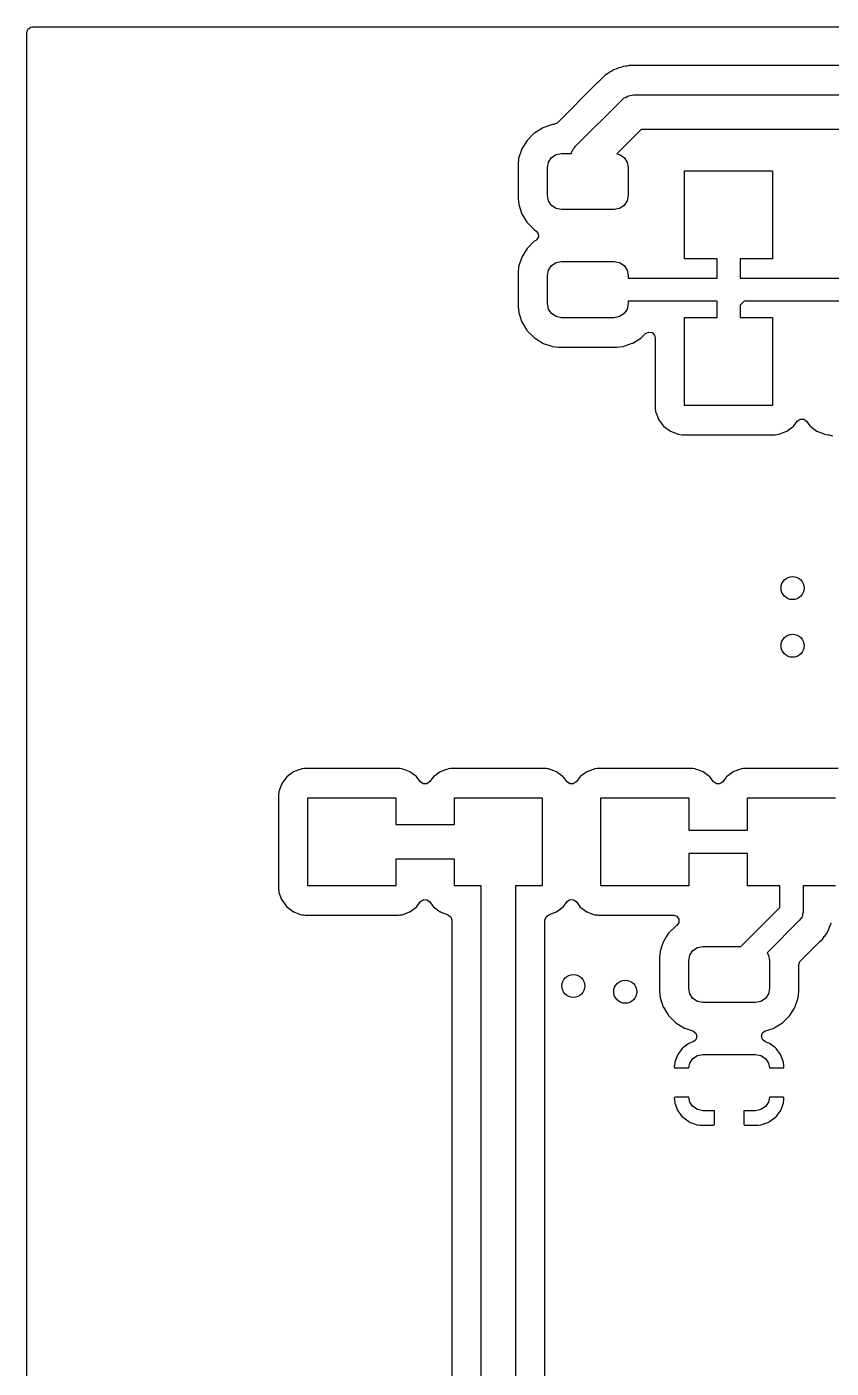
# Model space of a CAD drawing. Extents: x -0.18 to 2.18, y -0.18 to 2.58.
# Drawn here: x -0.176 to 0.373, y 1.66 to 2.576 of the extents above; entities that cross this region are included whole.
import ezdxf

# ---------------------------------------------------------------- set-up
doc = ezdxf.new("R2010")
doc.units = 0
doc.header["$MEASUREMENT"] = 0
doc.layers.add('BLACK', color=7, linetype='CONTINUOUS')

msp = doc.modelspace()

# ---------------------------------------------------------------- linework, layer by layer
at = {"layer": 'BLACK', "linetype": 'CONTINUOUS'}
for p, q in [((-0.176043, 2.57215), (-0.175299, 2.57444)), ((-0.175299, 2.57444), (-0.17335, 2.57585)), ((-0.17335, 2.57585), (-0.172146, 2.57604)), ((-0.172146, 2.57604), (2.17215, 2.57604)), ((-0.176043, -0.172146), (-0.176043, 2.57215)), ((0.222756, 2.54564), (0.2215, 2.54506)), ((0.223173, 2.54587), (0.222756, 2.54564)), ((0.224348, 2.5466), (0.223173, 2.54587)), ((0.226011, 2.54718), (0.224348, 2.5466)), ((0.226376, 2.54733), (0.226011, 2.54718)), ((0.227774, 2.54798), (0.226376, 2.54733)), ((0.227775, 2.54798), (0.227774, 2.54798)), ((0.227972, 2.54808), (0.227775, 2.54798)), ((0.228185, 2.54812), (0.227972, 2.54808)), ((0.229326, 2.54837), (0.228185, 2.54812)), ((0.228185, 2.54812), (0.228185, 2.54812)), ((0.229784, 2.5485), (0.229326, 2.54837)), ((0.230886, 2.54888), (0.229784, 2.5485)), ((0.230887, 2.54888), (0.230886, 2.54888)), ((0.231092, 2.54895), (0.230887, 2.54888)), ((0.231309, 2.54898), (0.231092, 2.54895)), ((0.23237, 2.5491), (0.231309, 2.54898)), ((0.231309, 2.54898), (0.231309, 2.54898)), ((0.232842, 2.54915), (0.23237, 2.5491)), ((0.233231, 2.54921), (0.232842, 2.54915)), ((0.234952, 2.54958), (0.233231, 2.54921)), ((0.238256, 2.54955), (0.234952, 2.54958)), ((0.238507, 2.54955), (0.238256, 2.54955)), ((0.238548, 2.54955), (0.238507, 2.54955)), ((0.873394, 2.54955), (0.238548, 2.54955)), ((0.213154, 2.5377), (0.185932, 2.51048)), ((0.2132, 2.53775), (0.213154, 2.5377)), ((0.213225, 2.53779), (0.2132, 2.53775)), ((0.213788, 2.53835), (0.213225, 2.53779)), ((0.216075, 2.54062), (0.213788, 2.53835)), ((0.216084, 2.54063), (0.216075, 2.54062)), ((0.217107, 2.54165), (0.216084, 2.54063)), ((0.217132, 2.54167), (0.217107, 2.54165)), ((0.217162, 2.5417), (0.217132, 2.54167)), ((0.218138, 2.54267), (0.217162, 2.5417)), ((0.218292, 2.54282), (0.218138, 2.54267)), ((0.218477, 2.54294), (0.218292, 2.54282)), ((0.219786, 2.54375), (0.218477, 2.54294)), ((0.218477, 2.54294), (0.218477, 2.54294)), ((0.220109, 2.54398), (0.219786, 2.54375)), ((0.221318, 2.54492), (0.220109, 2.54398)), ((0.221328, 2.54492), (0.221318, 2.54492)), ((0.2215, 2.54506), (0.221328, 2.54492)), ((0.221328, 2.54492), (0.221328, 2.54492)), ((0.230522, 2.52663), (0.231619, 2.52753)), ((0.231619, 2.52753), (0.232822, 2.52805)), ((0.232822, 2.52805), (0.233937, 2.52874)), ((0.233937, 2.52874), (0.234793, 2.52889)), ((0.234793, 2.52889), (0.235592, 2.52924)), ((0.235592, 2.52924), (0.236901, 2.52929)), ((0.236901, 2.52929), (0.238189, 2.52953)), ((0.238189, 2.52953), (0.876969, 2.52953)), ((0.198341, 2.49457), (0.229837, 2.52607)), ((0.229837, 2.52607), (0.230145, 2.52632)), ((0.230145, 2.52632), (0.230255, 2.52647)), ((0.230255, 2.52647), (0.230522, 2.52663)), ((0.182633, 2.50926), (0.176082, 2.50707)), ((0.183579, 2.50935), (0.182633, 2.50926)), ((0.185932, 2.51048), (0.183579, 2.50935)), ((0.170209, 2.50344), (0.16533, 2.49855)), ((0.170631, 2.5037), (0.170209, 2.50344)), ((0.175889, 2.50695), (0.170631, 2.5037)), ((0.176082, 2.50707), (0.175889, 2.50695)), ((0.175889, 2.50695), (0.175889, 2.50695)), ((0.243081, 2.50591), (0.226479, 2.4893)), ((0.872076, 2.50591), (0.243081, 2.50591)), ((0.161706, 2.49267), (0.159532, 2.48612)), ((0.16533, 2.49855), (0.161706, 2.49267)), ((0.195592, 2.48973), (0.195895, 2.49101)), ((0.195895, 2.49101), (0.196387, 2.49172)), ((0.196387, 2.49172), (0.196709, 2.49253)), ((0.196709, 2.49253), (0.1976, 2.49349)), ((0.1976, 2.49349), (0.198341, 2.49457)), ((0.159532, 2.48612), (0.159114, 2.48204)), ((0.159114, 2.48204), (0.159114, 2.45891)), ((0.179134, 2.48007), (0.179864, 2.48374)), ((0.179864, 2.48374), (0.181945, 2.48685)), ((0.181945, 2.48685), (0.185058, 2.48893)), ((0.185058, 2.48893), (0.18873, 2.48967)), ((0.18873, 2.48967), (0.195566, 2.48967)), ((0.195566, 2.48967), (0.195592, 2.48973)), ((0.226479, 2.4893), (0.228328, 2.48893)), ((0.228328, 2.48893), (0.231441, 2.48685)), ((0.231441, 2.48685), (0.233521, 2.48374)), ((0.233521, 2.48374), (0.234252, 2.48007)), ((0.179134, 2.46088), (0.179134, 2.48007)), ((0.234252, 2.48007), (0.234252, 2.46088)), ((0.272756, 2.41764), (0.272756, 2.47764)), ((0.272756, 2.47764), (0.332756, 2.47764)), ((0.332756, 2.47764), (0.332756, 2.41764)), ((0.159114, 2.45891), (0.159543, 2.45478)), ((0.159543, 2.45478), (0.161728, 2.44823)), ((0.179864, 2.4572), (0.179134, 2.46088)), ((0.181945, 2.45409), (0.179864, 2.4572)), ((0.185058, 2.45201), (0.181945, 2.45409)), ((0.231441, 2.45409), (0.228328, 2.45201)), ((0.233521, 2.4572), (0.231441, 2.45409)), ((0.234252, 2.46088), (0.233521, 2.4572)), ((0.161728, 2.44823), (0.161847, 2.44803)), ((0.161847, 2.44803), (0.161847, 2.44803)), ((0.161847, 2.44803), (0.165101, 2.44278)), ((0.18873, 2.45128), (0.185058, 2.45201)), ((0.224656, 2.45128), (0.18873, 2.45128)), ((0.228328, 2.45201), (0.224656, 2.45128)), ((0.165101, 2.44278), (0.165362, 2.44235)), ((0.165362, 2.44235), (0.17025, 2.43748)), ((0.17025, 2.43748), (0.170443, 2.43736)), ((0.170443, 2.43736), (0.170443, 2.43736)), ((0.170443, 2.43736), (0.171219, 2.43688)), ((0.171219, 2.43688), (0.172778, 2.43504)), ((0.170209, 2.42962), (0.16533, 2.42473)), ((0.171224, 2.43025), (0.170209, 2.42962)), ((0.171697, 2.43059), (0.171224, 2.43025)), ((0.172961, 2.43264), (0.171697, 2.43059)), ((0.172778, 2.43504), (0.172961, 2.43264)), ((0.161706, 2.41885), (0.159532, 2.4123)), ((0.16533, 2.42473), (0.161706, 2.41885)), ((0.294882, 2.41764), (0.272756, 2.41764)), ((0.294882, 2.40453), (0.294882, 2.41764)), ((0.332756, 2.41764), (0.31063, 2.41764)), ((0.31063, 2.41764), (0.31063, 2.40453)), ((0.159532, 2.4123), (0.159114, 2.40822)), ((0.179134, 2.40625), (0.179864, 2.40992)), ((0.179864, 2.40992), (0.181945, 2.41304)), ((0.181945, 2.41304), (0.185058, 2.41512)), ((0.185058, 2.41512), (0.18873, 2.41585)), ((0.18873, 2.41585), (0.224656, 2.41585)), ((0.224656, 2.41585), (0.228328, 2.41512)), ((0.228328, 2.41512), (0.231441, 2.41304)), ((0.231441, 2.41304), (0.233521, 2.40992)), ((0.233521, 2.40992), (0.234252, 2.40625)), ((0.159114, 2.40822), (0.159114, 2.38509)), ((0.179134, 2.38706), (0.179134, 2.40625)), ((0.234252, 2.40625), (0.234252, 2.40453)), ((0.234252, 2.40453), (0.294882, 2.40453)), ((0.31063, 2.40453), (0.438006, 2.40453)), ((0.159114, 2.38509), (0.159543, 2.38096)), ((0.159543, 2.38096), (0.15961, 2.38076)), ((0.179864, 2.38338), (0.179134, 2.38706)), ((0.181945, 2.38027), (0.179864, 2.38338)), ((0.233521, 2.38338), (0.231441, 2.38027)), ((0.234252, 2.38706), (0.233521, 2.38338)), ((0.294882, 2.38878), (0.234252, 2.38878)), ((0.234252, 2.38878), (0.234252, 2.38706)), ((0.294882, 2.37764), (0.294882, 2.38878)), ((0.313301, 2.38878), (0.31063, 2.38611)), ((0.31063, 2.38611), (0.31063, 2.37764)), ((0.434731, 2.38878), (0.313301, 2.38878)), ((0.15961, 2.38076), (0.15961, 2.38076)), ((0.15961, 2.38076), (0.160054, 2.37943)), ((0.160054, 2.37943), (0.161728, 2.37441)), ((0.161728, 2.37441), (0.161847, 2.37422)), ((0.161847, 2.37422), (0.161847, 2.37422)), ((0.161847, 2.37422), (0.165101, 2.36896)), ((0.185058, 2.37819), (0.181945, 2.38027)), ((0.18873, 2.37746), (0.185058, 2.37819)), ((0.224656, 2.37746), (0.18873, 2.37746)), ((0.228328, 2.37819), (0.224656, 2.37746)), ((0.231441, 2.38027), (0.228328, 2.37819)), ((0.272756, 2.31764), (0.272756, 2.37764)), ((0.272756, 2.37764), (0.294882, 2.37764)), ((0.31063, 2.37764), (0.332756, 2.37764)), ((0.332756, 2.37764), (0.332756, 2.31764)), ((0.165101, 2.36896), (0.165362, 2.36854)), ((0.165362, 2.36854), (0.17025, 2.36366)), ((0.17025, 2.36366), (0.176129, 2.36003)), ((0.237497, 2.36017), (0.242984, 2.36357)), ((0.242984, 2.36357), (0.243177, 2.36369)), ((0.243177, 2.36369), (0.24608, 2.3666)), ((0.24608, 2.3666), (0.248226, 2.36769)), ((0.248226, 2.36769), (0.250605, 2.36732)), ((0.250605, 2.36732), (0.25231, 2.36562)), ((0.25231, 2.36562), (0.252736, 2.36384)), ((0.252736, 2.36384), (0.252736, 2.31574)), ((0.176129, 2.36003), (0.176344, 2.35996)), ((0.176344, 2.35996), (0.176344, 2.35996)), ((0.176344, 2.35996), (0.180893, 2.35845)), ((0.180893, 2.35845), (0.182684, 2.35786)), ((0.182684, 2.35786), (0.186763, 2.35744)), ((0.186763, 2.35744), (0.206545, 2.35744)), ((0.206545, 2.35744), (0.226623, 2.35744)), ((0.226623, 2.35744), (0.230753, 2.35787)), ((0.230753, 2.35787), (0.231909, 2.35826)), ((0.231909, 2.35826), (0.237089, 2.35998)), ((0.237089, 2.35998), (0.237304, 2.36006)), ((0.237089, 2.35998), (0.237089, 2.35998)), ((0.237304, 2.36006), (0.237497, 2.36017)), ((0.237497, 2.36017), (0.237497, 2.36017)), ((0.332756, 2.31764), (0.272756, 2.31764)), ((0.252736, 2.31574), (0.253002, 2.31329)), ((0.253002, 2.31329), (0.253088, 2.31307)), ((0.253088, 2.31307), (0.254878, 2.30829)), ((0.254878, 2.30829), (0.255015, 2.30793)), ((0.255015, 2.30793), (0.258454, 2.30334)), ((0.349637, 2.30678), (0.351607, 2.30816)), ((0.351607, 2.30816), (0.354015, 2.30813)), ((0.354015, 2.30813), (0.355875, 2.30678)), ((0.258454, 2.30334), (0.263043, 2.2999)), ((0.263043, 2.2999), (0.268413, 2.29788)), ((0.337099, 2.29788), (0.342469, 2.2999)), ((0.342469, 2.2999), (0.347058, 2.30334)), ((0.347058, 2.30334), (0.347224, 2.30356)), ((0.347224, 2.30356), (0.349637, 2.30678)), ((0.347224, 2.30356), (0.347224, 2.30356)), ((0.355875, 2.30678), (0.358288, 2.30356)), ((0.358288, 2.30356), (0.358288, 2.30356)), ((0.358288, 2.30356), (0.358454, 2.30334)), ((0.358454, 2.30334), (0.363043, 2.2999)), ((0.363043, 2.2999), (0.368413, 2.29788)), ((0.268413, 2.29788), (0.268656, 2.29786)), ((0.268656, 2.29786), (0.268656, 2.29786)), ((0.268656, 2.29786), (0.269614, 2.29775)), ((0.269614, 2.29775), (0.270861, 2.29762)), ((0.270861, 2.29762), (0.334651, 2.29762)), ((0.334651, 2.29762), (0.335898, 2.29775)), ((0.335898, 2.29775), (0.336856, 2.29786)), ((0.336856, 2.29786), (0.337099, 2.29788)), ((0.336856, 2.29786), (0.336856, 2.29786)), ((0.368413, 2.29788), (0.368656, 2.29786)), ((0.368656, 2.29786), (0.368656, 2.29786)), ((0.368656, 2.29786), (0.369614, 2.29775)), ((0.369614, 2.29775), (0.370861, 2.29762)), ((0.370861, 2.29762), (0.371358, 2.29762)), ((0.371358, 2.29762), (0.373649, 2.29687)), ((0.011569, 2.06947), (0.011326, 2.06944)), ((0.012986, 2.06962), (0.011569, 2.06947)), ((0.011569, 2.06947), (0.011569, 2.06947)), ((0.013774, 2.0697), (0.012986, 2.06962)), ((0.077564, 2.0697), (0.013774, 2.0697)), ((0.078353, 2.06962), (0.077564, 2.0697)), ((0.079769, 2.06947), (0.078353, 2.06962)), ((0.080012, 2.06944), (0.079769, 2.06947)), ((0.079769, 2.06947), (0.079769, 2.06947)), ((0.111569, 2.06947), (0.111326, 2.06944)), ((0.112986, 2.06962), (0.111569, 2.06947)), ((0.111569, 2.06947), (0.111569, 2.06947)), ((0.113774, 2.0697), (0.112986, 2.06962)), ((0.177564, 2.0697), (0.113774, 2.0697)), ((0.178353, 2.06962), (0.177564, 2.0697)), ((0.179769, 2.06947), (0.178353, 2.06962)), ((0.180012, 2.06944), (0.179769, 2.06947)), ((0.179769, 2.06947), (0.179769, 2.06947)), ((0.211569, 2.06947), (0.211326, 2.06944)), ((0.212986, 2.06962), (0.211569, 2.06947)), ((0.211569, 2.06947), (0.211569, 2.06947)), ((0.213774, 2.0697), (0.212986, 2.06962)), ((0.277564, 2.0697), (0.213774, 2.0697)), ((0.278353, 2.06962), (0.277564, 2.0697)), ((0.279769, 2.06947), (0.278353, 2.06962)), ((0.280012, 2.06944), (0.279769, 2.06947)), ((0.279769, 2.06947), (0.279769, 2.06947)), ((0.311569, 2.06947), (0.311326, 2.06944)), ((0.312986, 2.06962), (0.311569, 2.06947)), ((0.311569, 2.06947), (0.311569, 2.06947)), ((0.313774, 2.0697), (0.312986, 2.06962)), ((0.377564, 2.0697), (0.313774, 2.0697)), ((0.001368, 2.06399), (-0.002071, 2.0594)), ((0.005956, 2.06743), (0.001368, 2.06399)), ((0.009573, 2.06878), (0.005956, 2.06743)), ((0.011097, 2.06935), (0.009573, 2.06878)), ((0.011326, 2.06944), (0.011097, 2.06935)), ((0.080241, 2.06935), (0.080012, 2.06944)), ((0.081766, 2.06878), (0.080241, 2.06935)), ((0.085382, 2.06743), (0.081766, 2.06878)), ((0.089971, 2.06399), (0.085382, 2.06743)), ((0.090137, 2.06376), (0.089971, 2.06399)), ((0.090138, 2.06376), (0.090137, 2.06376)), ((0.09255, 2.06054), (0.090138, 2.06376)), ((0.09441, 2.05919), (0.09255, 2.06054)), ((0.098788, 2.06054), (0.096819, 2.05916)), ((0.101201, 2.06376), (0.098788, 2.06054)), ((0.101368, 2.06399), (0.101201, 2.06376)), ((0.101201, 2.06376), (0.101201, 2.06376)), ((0.105956, 2.06743), (0.101368, 2.06399)), ((0.109573, 2.06878), (0.105956, 2.06743)), ((0.111097, 2.06935), (0.109573, 2.06878)), ((0.111326, 2.06944), (0.111097, 2.06935)), ((0.180241, 2.06935), (0.180012, 2.06944)), ((0.181766, 2.06878), (0.180241, 2.06935)), ((0.185382, 2.06743), (0.181766, 2.06878)), ((0.189971, 2.06399), (0.185382, 2.06743)), ((0.190137, 2.06376), (0.189971, 2.06399)), ((0.190138, 2.06376), (0.190137, 2.06376)), ((0.19255, 2.06054), (0.190138, 2.06376)), ((0.19441, 2.05919), (0.19255, 2.06054)), ((0.198788, 2.06054), (0.196819, 2.05916)), ((0.201201, 2.06376), (0.198788, 2.06054)), ((0.201368, 2.06399), (0.201201, 2.06376)), ((0.201201, 2.06376), (0.201201, 2.06376)), ((0.205956, 2.06743), (0.201368, 2.06399)), ((0.209573, 2.06878), (0.205956, 2.06743)), ((0.211097, 2.06935), (0.209573, 2.06878)), ((0.211326, 2.06944), (0.211097, 2.06935)), ((0.280241, 2.06935), (0.280012, 2.06944)), ((0.281766, 2.06878), (0.280241, 2.06935)), ((0.285382, 2.06743), (0.281766, 2.06878)), ((0.289971, 2.06399), (0.285382, 2.06743)), ((0.290137, 2.06376), (0.289971, 2.06399)), ((0.290138, 2.06376), (0.290137, 2.06376)), ((0.29255, 2.06054), (0.290138, 2.06376)), ((0.29441, 2.05919), (0.29255, 2.06054)), ((0.298788, 2.06054), (0.296819, 2.05916)), ((0.301201, 2.06376), (0.298788, 2.06054)), ((0.301368, 2.06399), (0.301201, 2.06376)), ((0.301201, 2.06376), (0.301201, 2.06376)), ((0.305956, 2.06743), (0.301368, 2.06399)), ((0.309573, 2.06878), (0.305956, 2.06743)), ((0.311097, 2.06935), (0.309573, 2.06878)), ((0.311326, 2.06944), (0.311097, 2.06935)), ((-0.004084, 2.05403), (-0.00435, 2.05158)), ((-0.00435, 2.05158), (-0.00435, 1.98779)), ((-0.002254, 2.05891), (-0.004084, 2.05403)), ((-0.002169, 2.05914), (-0.002254, 2.05891)), ((-0.002071, 2.0594), (-0.002169, 2.05914)), ((-0.002169, 2.05914), (-0.002169, 2.05914)), ((0.096819, 2.05916), (0.09441, 2.05919)), ((0.196819, 2.05916), (0.19441, 2.05919)), ((0.296819, 2.05916), (0.29441, 2.05919)), ((0.015669, 1.98969), (0.015669, 2.04969)), ((0.015669, 2.04969), (0.075669, 2.04969)), ((0.075669, 2.04969), (0.075669, 2.0315)), ((0.115669, 2.0315), (0.115669, 2.04969)), ((0.115669, 2.04969), (0.175669, 2.04969)), ((0.175669, 2.04969), (0.175669, 1.98969)), ((0.215669, 1.98969), (0.215669, 2.04969)), ((0.215669, 2.04969), (0.275669, 2.04969)), ((0.275669, 2.04969), (0.275669, 2.02756)), ((0.315669, 2.02756), (0.315669, 2.04969)), ((0.315669, 2.04969), (0.375669, 2.04969)), ((0.075669, 2.0315), (0.115669, 2.0315)), ((0.275669, 2.02756), (0.315669, 2.02756)), ((0.115669, 2.00787), (0.075669, 2.00787)), ((0.075669, 2.00787), (0.075669, 1.98969)), ((0.115669, 1.98969), (0.115669, 2.00787)), ((0.315669, 2.01181), (0.275669, 2.01181)), ((0.275669, 2.01181), (0.275669, 1.98969)), ((0.315669, 1.98969), (0.315669, 2.01181)), ((-0.00435, 1.98779), (-0.004084, 1.98534)), ((0.075669, 1.98969), (0.015669, 1.98969)), ((0.133858, 1.98969), (0.115669, 1.98969)), ((0.133858, 1.24409), (0.133858, 1.98969)), ((0.175669, 1.98969), (0.15748, 1.98969)), ((0.15748, 1.98969), (0.15748, 1.24899)), ((0.275669, 1.98969), (0.215669, 1.98969)), ((0.337795, 1.98969), (0.315669, 1.98969)), ((0.337795, 1.97492), (0.337795, 1.98969)), ((0.375669, 1.98969), (0.353543, 1.98969)), ((0.353543, 1.98969), (0.353543, 1.97164)), ((-0.004084, 1.98534), (-0.003999, 1.98511)), ((-0.003999, 1.98511), (-0.002209, 1.98034)), ((-0.002209, 1.98034), (-0.002071, 1.97997)), ((-0.002071, 1.97997), (0.001368, 1.97538)), ((0.090138, 1.97561), (0.09255, 1.97883)), ((0.09255, 1.97883), (0.09452, 1.98021)), ((0.09452, 1.98021), (0.096929, 1.98018)), ((0.096929, 1.98018), (0.098788, 1.97883)), ((0.098788, 1.97883), (0.101201, 1.97561)), ((0.190138, 1.97561), (0.19255, 1.97883)), ((0.19255, 1.97883), (0.19452, 1.98021)), ((0.19452, 1.98021), (0.196929, 1.98018)), ((0.196929, 1.98018), (0.198788, 1.97883)), ((0.198788, 1.97883), (0.201201, 1.97561)), ((0.001368, 1.97538), (0.005956, 1.97194)), ((0.005956, 1.97194), (0.006216, 1.97185)), ((0.006216, 1.97185), (0.006216, 1.97185)), ((0.006216, 1.97185), (0.00837, 1.97104)), ((0.00837, 1.97104), (0.011326, 1.96993)), ((0.011326, 1.96993), (0.011569, 1.9699)), ((0.011569, 1.9699), (0.011569, 1.9699)), ((0.011569, 1.9699), (0.012986, 1.96975)), ((0.012986, 1.96975), (0.013774, 1.96967)), ((0.013774, 1.96967), (0.077564, 1.96967)), ((0.077564, 1.96967), (0.078353, 1.96975)), ((0.078353, 1.96975), (0.079769, 1.9699)), ((0.079769, 1.9699), (0.080012, 1.96993)), ((0.079769, 1.9699), (0.079769, 1.9699)), ((0.080012, 1.96993), (0.082969, 1.97104)), ((0.082969, 1.97104), (0.085122, 1.97185)), ((0.085122, 1.97185), (0.085382, 1.97194)), ((0.085122, 1.97185), (0.085122, 1.97185)), ((0.085382, 1.97194), (0.089971, 1.97538)), ((0.089971, 1.97538), (0.090137, 1.97561)), ((0.090137, 1.97561), (0.090138, 1.97561)), ((0.101201, 1.97561), (0.101201, 1.97561)), ((0.101201, 1.97561), (0.101368, 1.97538)), ((0.101368, 1.97538), (0.105956, 1.97194)), ((0.105956, 1.97194), (0.106216, 1.97185)), ((0.106216, 1.97185), (0.106216, 1.97185)), ((0.106216, 1.97185), (0.111309, 1.96994)), ((0.111309, 1.96994), (0.113193, 1.96844)), ((0.178244, 1.96858), (0.180029, 1.96994)), ((0.180029, 1.96994), (0.185122, 1.97185)), ((0.185122, 1.97185), (0.185382, 1.97194)), ((0.185122, 1.97185), (0.185122, 1.97185)), ((0.185382, 1.97194), (0.189971, 1.97538)), ((0.189971, 1.97538), (0.190137, 1.97561)), ((0.190137, 1.97561), (0.190138, 1.97561)), ((0.201201, 1.97561), (0.201201, 1.97561)), ((0.201201, 1.97561), (0.201368, 1.97538)), ((0.201368, 1.97538), (0.205956, 1.97194)), ((0.205956, 1.97194), (0.206216, 1.97185)), ((0.206216, 1.97185), (0.206216, 1.97185)), ((0.206216, 1.97185), (0.20837, 1.97104)), ((0.20837, 1.97104), (0.211326, 1.96993)), ((0.211326, 1.96993), (0.211569, 1.9699)), ((0.211569, 1.9699), (0.211569, 1.9699)), ((0.211569, 1.9699), (0.212986, 1.96975)), ((0.212986, 1.96975), (0.213774, 1.96967)), ((0.213774, 1.96967), (0.265189, 1.96967)), ((0.265189, 1.96967), (0.26748, 1.96892)), ((0.26748, 1.96892), (0.268895, 1.96697)), ((0.311207, 1.94833), (0.337795, 1.97492)), ((0.353101, 1.96905), (0.35286, 1.96867)), ((0.353249, 1.97036), (0.353101, 1.96905)), ((0.353543, 1.97164), (0.353249, 1.97036)), ((0.113193, 1.96844), (0.113839, 1.96629)), ((0.113839, 1.96629), (0.113839, 1.24445)), ((0.1775, 1.96629), (0.178244, 1.96858)), ((0.1775, 1.25889), (0.1775, 1.96629)), ((0.266666, 1.9621), (0.261787, 1.95721)), ((0.26724, 1.96245), (0.266666, 1.9621)), ((0.26748, 1.96261), (0.26724, 1.96245)), ((0.268895, 1.96456), (0.26748, 1.96261)), ((0.268895, 1.96697), (0.268895, 1.96456)), ((0.351237, 1.96609), (0.329007, 1.94386)), ((0.351937, 1.9672), (0.351237, 1.96609)), ((0.352758, 1.96823), (0.351937, 1.9672)), ((0.35286, 1.96867), (0.352758, 1.96823)), ((0.370433, 1.95838), (0.371357, 1.96075)), ((0.371357, 1.96075), (0.371436, 1.96093)), ((0.371436, 1.96093), (0.372385, 1.96304)), ((0.372385, 1.96304), (0.372482, 1.96325)), ((0.372482, 1.96325), (0.372525, 1.96348)), ((0.372525, 1.96348), (0.37255, 1.96362)), ((0.372525, 1.96348), (0.372525, 1.96348)), ((0.37255, 1.96362), (0.372751, 1.96432)), ((0.372751, 1.96432), (0.3728, 1.96445)), ((0.258092, 1.95112), (0.257087, 1.94809)), ((0.258163, 1.95133), (0.258092, 1.95112)), ((0.258092, 1.95112), (0.258092, 1.95112)), ((0.25835, 1.95164), (0.258163, 1.95133)), ((0.26027, 1.95475), (0.25835, 1.95164)), ((0.261787, 1.95721), (0.26027, 1.95475)), ((0.35187, 1.93841), (0.364614, 1.95115)), ((0.364614, 1.95115), (0.364808, 1.95133)), ((0.364808, 1.95133), (0.366374, 1.9527)), ((0.366374, 1.9527), (0.366551, 1.95285)), ((0.366551, 1.95285), (0.368013, 1.95493)), ((0.368013, 1.95493), (0.368134, 1.9551)), ((0.368134, 1.9551), (0.369704, 1.9571)), ((0.369704, 1.9571), (0.369856, 1.95744)), ((0.369856, 1.95744), (0.37022, 1.95807)), ((0.37022, 1.95807), (0.370282, 1.95816)), ((0.370282, 1.95816), (0.370433, 1.95838)), ((0.255989, 1.94478), (0.255571, 1.9407)), ((0.257087, 1.94809), (0.255989, 1.94478)), ((0.275591, 1.93873), (0.276321, 1.9424)), ((0.276321, 1.9424), (0.278401, 1.94552)), ((0.278401, 1.94552), (0.281515, 1.9476)), ((0.281515, 1.9476), (0.285187, 1.94833)), ((0.285187, 1.94833), (0.311207, 1.94833)), ((0.329007, 1.94386), (0.329978, 1.9424)), ((0.329978, 1.9424), (0.330709, 1.93873)), ((0.255571, 1.9407), (0.255571, 1.91757)), ((0.275591, 1.91954), (0.275591, 1.93873)), ((0.330709, 1.93873), (0.330709, 1.91954)), ((0.350728, 1.93565), (0.351473, 1.93794)), ((0.350728, 1.91757), (0.350728, 1.93565)), ((0.351473, 1.93794), (0.35187, 1.93841)), ((0.255571, 1.91757), (0.255999, 1.91344)), ((0.276321, 1.91586), (0.275591, 1.91954)), ((0.278401, 1.91275), (0.276321, 1.91586)), ((0.329978, 1.91586), (0.327898, 1.91275)), ((0.330709, 1.91954), (0.329978, 1.91586)), ((0.35031, 1.91349), (0.350728, 1.91757)), ((0.255999, 1.91344), (0.258185, 1.90689)), ((0.258185, 1.90689), (0.258304, 1.9067)), ((0.258304, 1.9067), (0.258304, 1.9067)), ((0.258304, 1.9067), (0.26062, 1.90295)), ((0.281515, 1.91067), (0.278401, 1.91275)), ((0.285187, 1.90994), (0.281515, 1.91067)), ((0.321112, 1.90994), (0.285187, 1.90994)), ((0.324785, 1.91067), (0.321112, 1.90994)), ((0.327898, 1.91275), (0.324785, 1.91067)), ((0.344512, 1.90106), (0.347473, 1.90586)), ((0.347473, 1.90586), (0.348017, 1.90674)), ((0.348017, 1.90674), (0.348018, 1.90674)), ((0.348018, 1.90674), (0.348136, 1.90694)), ((0.348136, 1.90694), (0.348269, 1.90733)), ((0.348269, 1.90733), (0.349716, 1.9117)), ((0.349716, 1.9117), (0.35031, 1.91349)), ((0.26062, 1.90295), (0.261819, 1.90102)), ((0.261819, 1.90102), (0.266707, 1.89614)), ((0.266707, 1.89614), (0.272585, 1.89251)), ((0.333953, 1.89265), (0.339441, 1.89605)), ((0.339441, 1.89605), (0.339633, 1.89617)), ((0.339633, 1.89617), (0.339872, 1.89641)), ((0.339872, 1.89641), (0.344353, 1.9009)), ((0.344353, 1.9009), (0.344512, 1.90106)), ((0.272585, 1.89251), (0.2728, 1.89244)), ((0.2728, 1.89244), (0.278476, 1.89056)), ((0.278476, 1.89056), (0.280417, 1.88913)), ((0.281147, 1.88684), (0.280389, 1.88455)), ((0.280417, 1.88913), (0.281147, 1.88684)), ((0.325163, 1.88703), (0.326009, 1.88929)), ((0.325805, 1.88471), (0.325163, 1.88703)), ((0.326009, 1.88929), (0.327824, 1.89055)), ((0.327824, 1.89055), (0.329581, 1.89114)), ((0.329581, 1.89114), (0.333761, 1.89254)), ((0.333761, 1.89254), (0.333953, 1.89265)), ((0.333953, 1.89265), (0.333953, 1.89265)), ((0.271134, 1.87858), (0.268127, 1.87456)), ((0.271523, 1.87896), (0.271134, 1.87858)), ((0.275534, 1.88197), (0.271523, 1.87896)), ((0.276016, 1.88224), (0.275534, 1.88197)), ((0.278618, 1.88321), (0.276016, 1.88224)), ((0.280389, 1.88455), (0.278618, 1.88321)), ((0.327689, 1.88321), (0.325805, 1.88471)), ((0.330283, 1.88224), (0.327689, 1.88321)), ((0.330766, 1.88197), (0.330283, 1.88224)), ((0.334777, 1.87896), (0.330766, 1.88197)), ((0.335166, 1.87858), (0.334777, 1.87896)), ((0.338172, 1.87456), (0.335166, 1.87858)), ((0.26598, 1.86889), (0.265759, 1.86686)), ((0.266092, 1.86936), (0.26598, 1.86889)), ((0.267863, 1.87408), (0.266092, 1.86936)), ((0.268127, 1.87456), (0.267863, 1.87408)), ((0.275671, 1.86531), (0.276321, 1.86858)), ((0.276321, 1.86858), (0.278401, 1.8717)), ((0.278401, 1.8717), (0.281515, 1.87378)), ((0.281515, 1.87378), (0.285187, 1.87451)), ((0.285187, 1.87451), (0.321112, 1.87451)), ((0.321112, 1.87451), (0.324785, 1.87378)), ((0.324785, 1.87378), (0.327898, 1.8717)), ((0.327898, 1.8717), (0.329978, 1.86858)), ((0.329978, 1.86858), (0.330628, 1.86531)), ((0.338436, 1.87408), (0.338172, 1.87456)), ((0.340207, 1.86936), (0.338436, 1.87408)), ((0.340319, 1.86889), (0.340207, 1.86936)), ((0.34054, 1.86686), (0.340319, 1.86889)), ((0.265759, 1.86686), (0.265748, 1.86665)), ((0.265748, 1.86665), (0.265748, 1.86593)), ((0.265748, 1.86593), (0.26591, 1.86543)), ((0.26591, 1.86543), (0.266073, 1.86531)), ((0.266073, 1.86531), (0.275671, 1.86531)), ((0.330628, 1.86531), (0.339934, 1.86531)), ((0.339934, 1.86531), (0.340433, 1.86548)), ((0.340433, 1.86548), (0.340551, 1.86564)), ((0.340551, 1.86665), (0.34054, 1.86686)), ((0.340551, 1.86564), (0.340551, 1.86665)), ((0.265866, 1.84515), (0.265748, 1.84499)), ((0.265748, 1.84499), (0.265748, 1.84398)), ((0.265748, 1.84398), (0.265759, 1.84377)), ((0.265759, 1.84377), (0.26598, 1.84174)), ((0.266365, 1.84531), (0.265866, 1.84515)), ((0.26598, 1.84174), (0.266092, 1.84127)), ((0.266092, 1.84127), (0.267863, 1.83655)), ((0.275671, 1.84531), (0.266365, 1.84531)), ((0.276321, 1.84205), (0.275671, 1.84531)), ((0.278401, 1.83893), (0.276321, 1.84205)), ((0.329978, 1.84205), (0.327898, 1.83893)), ((0.330628, 1.84531), (0.329978, 1.84205)), ((0.340227, 1.84531), (0.330628, 1.84531)), ((0.338436, 1.83655), (0.340207, 1.84127)), ((0.340207, 1.84127), (0.340267, 1.84152)), ((0.340389, 1.8452), (0.340227, 1.84531)), ((0.340267, 1.84152), (0.340319, 1.84174)), ((0.340319, 1.84174), (0.34054, 1.84377)), ((0.340551, 1.8447), (0.340389, 1.8452)), ((0.34054, 1.84377), (0.340551, 1.84398)), ((0.340551, 1.84398), (0.340551, 1.8447)), ((0.267863, 1.83655), (0.268127, 1.83607)), ((0.268127, 1.83607), (0.271134, 1.83205)), ((0.271134, 1.83205), (0.271523, 1.83167)), ((0.271523, 1.83167), (0.275534, 1.82866)), ((0.281515, 1.83685), (0.278401, 1.83893)), ((0.285187, 1.83612), (0.281515, 1.83685)), ((0.29315, 1.83612), (0.285187, 1.83612)), ((0.29315, 1.8266), (0.29315, 1.83612)), ((0.321112, 1.83612), (0.31315, 1.83612)), ((0.31315, 1.83612), (0.31315, 1.8269)), ((0.324785, 1.83685), (0.321112, 1.83612)), ((0.327898, 1.83893), (0.324785, 1.83685)), ((0.330766, 1.82866), (0.334777, 1.83167)), ((0.334777, 1.83167), (0.335166, 1.83205)), ((0.335166, 1.83205), (0.338172, 1.83607)), ((0.338172, 1.83607), (0.338436, 1.83655)), ((0.275534, 1.82866), (0.276016, 1.82839)), ((0.276016, 1.82839), (0.280741, 1.82662)), ((0.280741, 1.82662), (0.281213, 1.82651)), ((0.281213, 1.82651), (0.283242, 1.82629)), ((0.283242, 1.82629), (0.283452, 1.82628)), ((0.283452, 1.82628), (0.292532, 1.82628)), ((0.292532, 1.82628), (0.293032, 1.82644)), ((0.293032, 1.82644), (0.29315, 1.8266)), ((0.31315, 1.8269), (0.313312, 1.8264)), ((0.313312, 1.8264), (0.313474, 1.82628)), ((0.313474, 1.82628), (0.322847, 1.82628)), ((0.322847, 1.82628), (0.323057, 1.82629)), ((0.323057, 1.82629), (0.325086, 1.82651)), ((0.325086, 1.82651), (0.325558, 1.82662)), ((0.325558, 1.82662), (0.330283, 1.82839)), ((0.330283, 1.82839), (0.330766, 1.82866))]:
    msp.add_line(p, q, dxfattribs=at)
at = {"layer": 'BLACK'}
for centre in [(0.346457, 2.19291), (0.346457, 2.15354), (0.19685, 1.92126), (0.232283, 1.91732)]:
    msp.add_circle(centre, 0.007874, dxfattribs=at)

doc.saveas('drawing.dxf')
